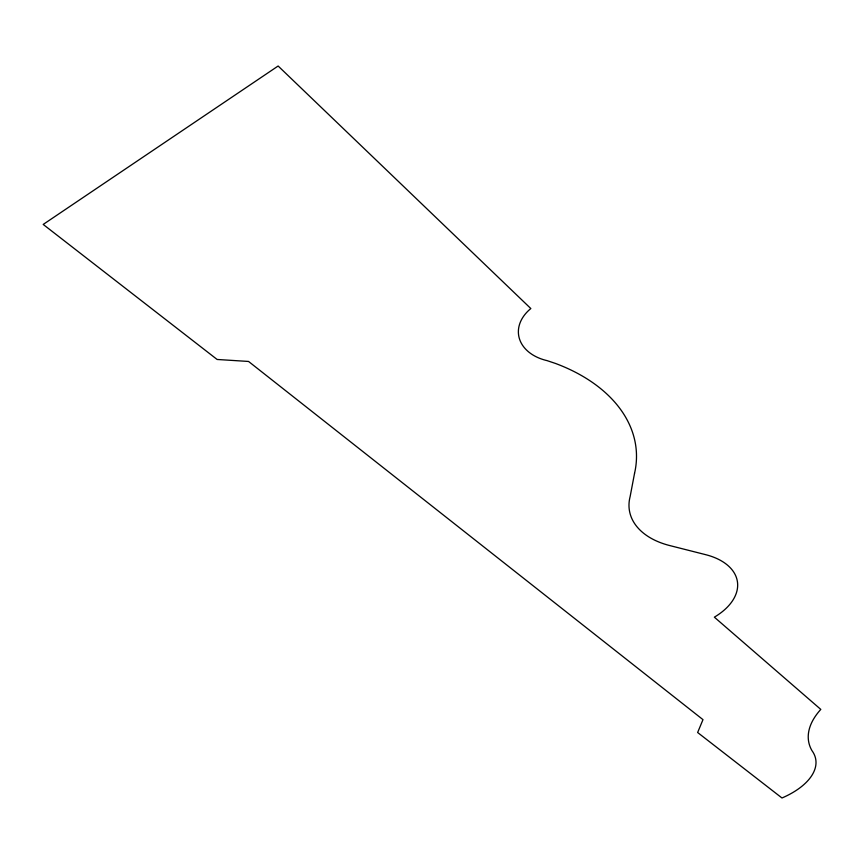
<?xml version="1.0" encoding="UTF-8"?>
<svg xmlns="http://www.w3.org/2000/svg" width="864" height="864" viewBox="0 0 864 864"><rect width="100%" height="100%" fill="white"/><g stroke="black" fill="none" stroke-linecap="round" stroke-linejoin="round"><path stroke-width="1.3" d="M634.543 473.353L630.137 496.541A79.92 50.425 -9.9 0 0 669.708 545.551L705.694 554.677A64.476 38.394 -8.5 0 1 714.355 617.166L820.8 709.409A98.647 51.257 -11.8 0 0 811.998 750.686A70.686 36.482 -9 0 1 781.985 797.99L697.637 732.51L702.983 719.647L248.551 361.454L217.123 359.467L43.2 224.435L278.132 66.01L530.831 308.545A46.159 32.81 -6.8 0 0 547.052 360.623L555.401 363.42A171.601 112.568 -3.6 0 1 634.543 473.353"/></g></svg>
